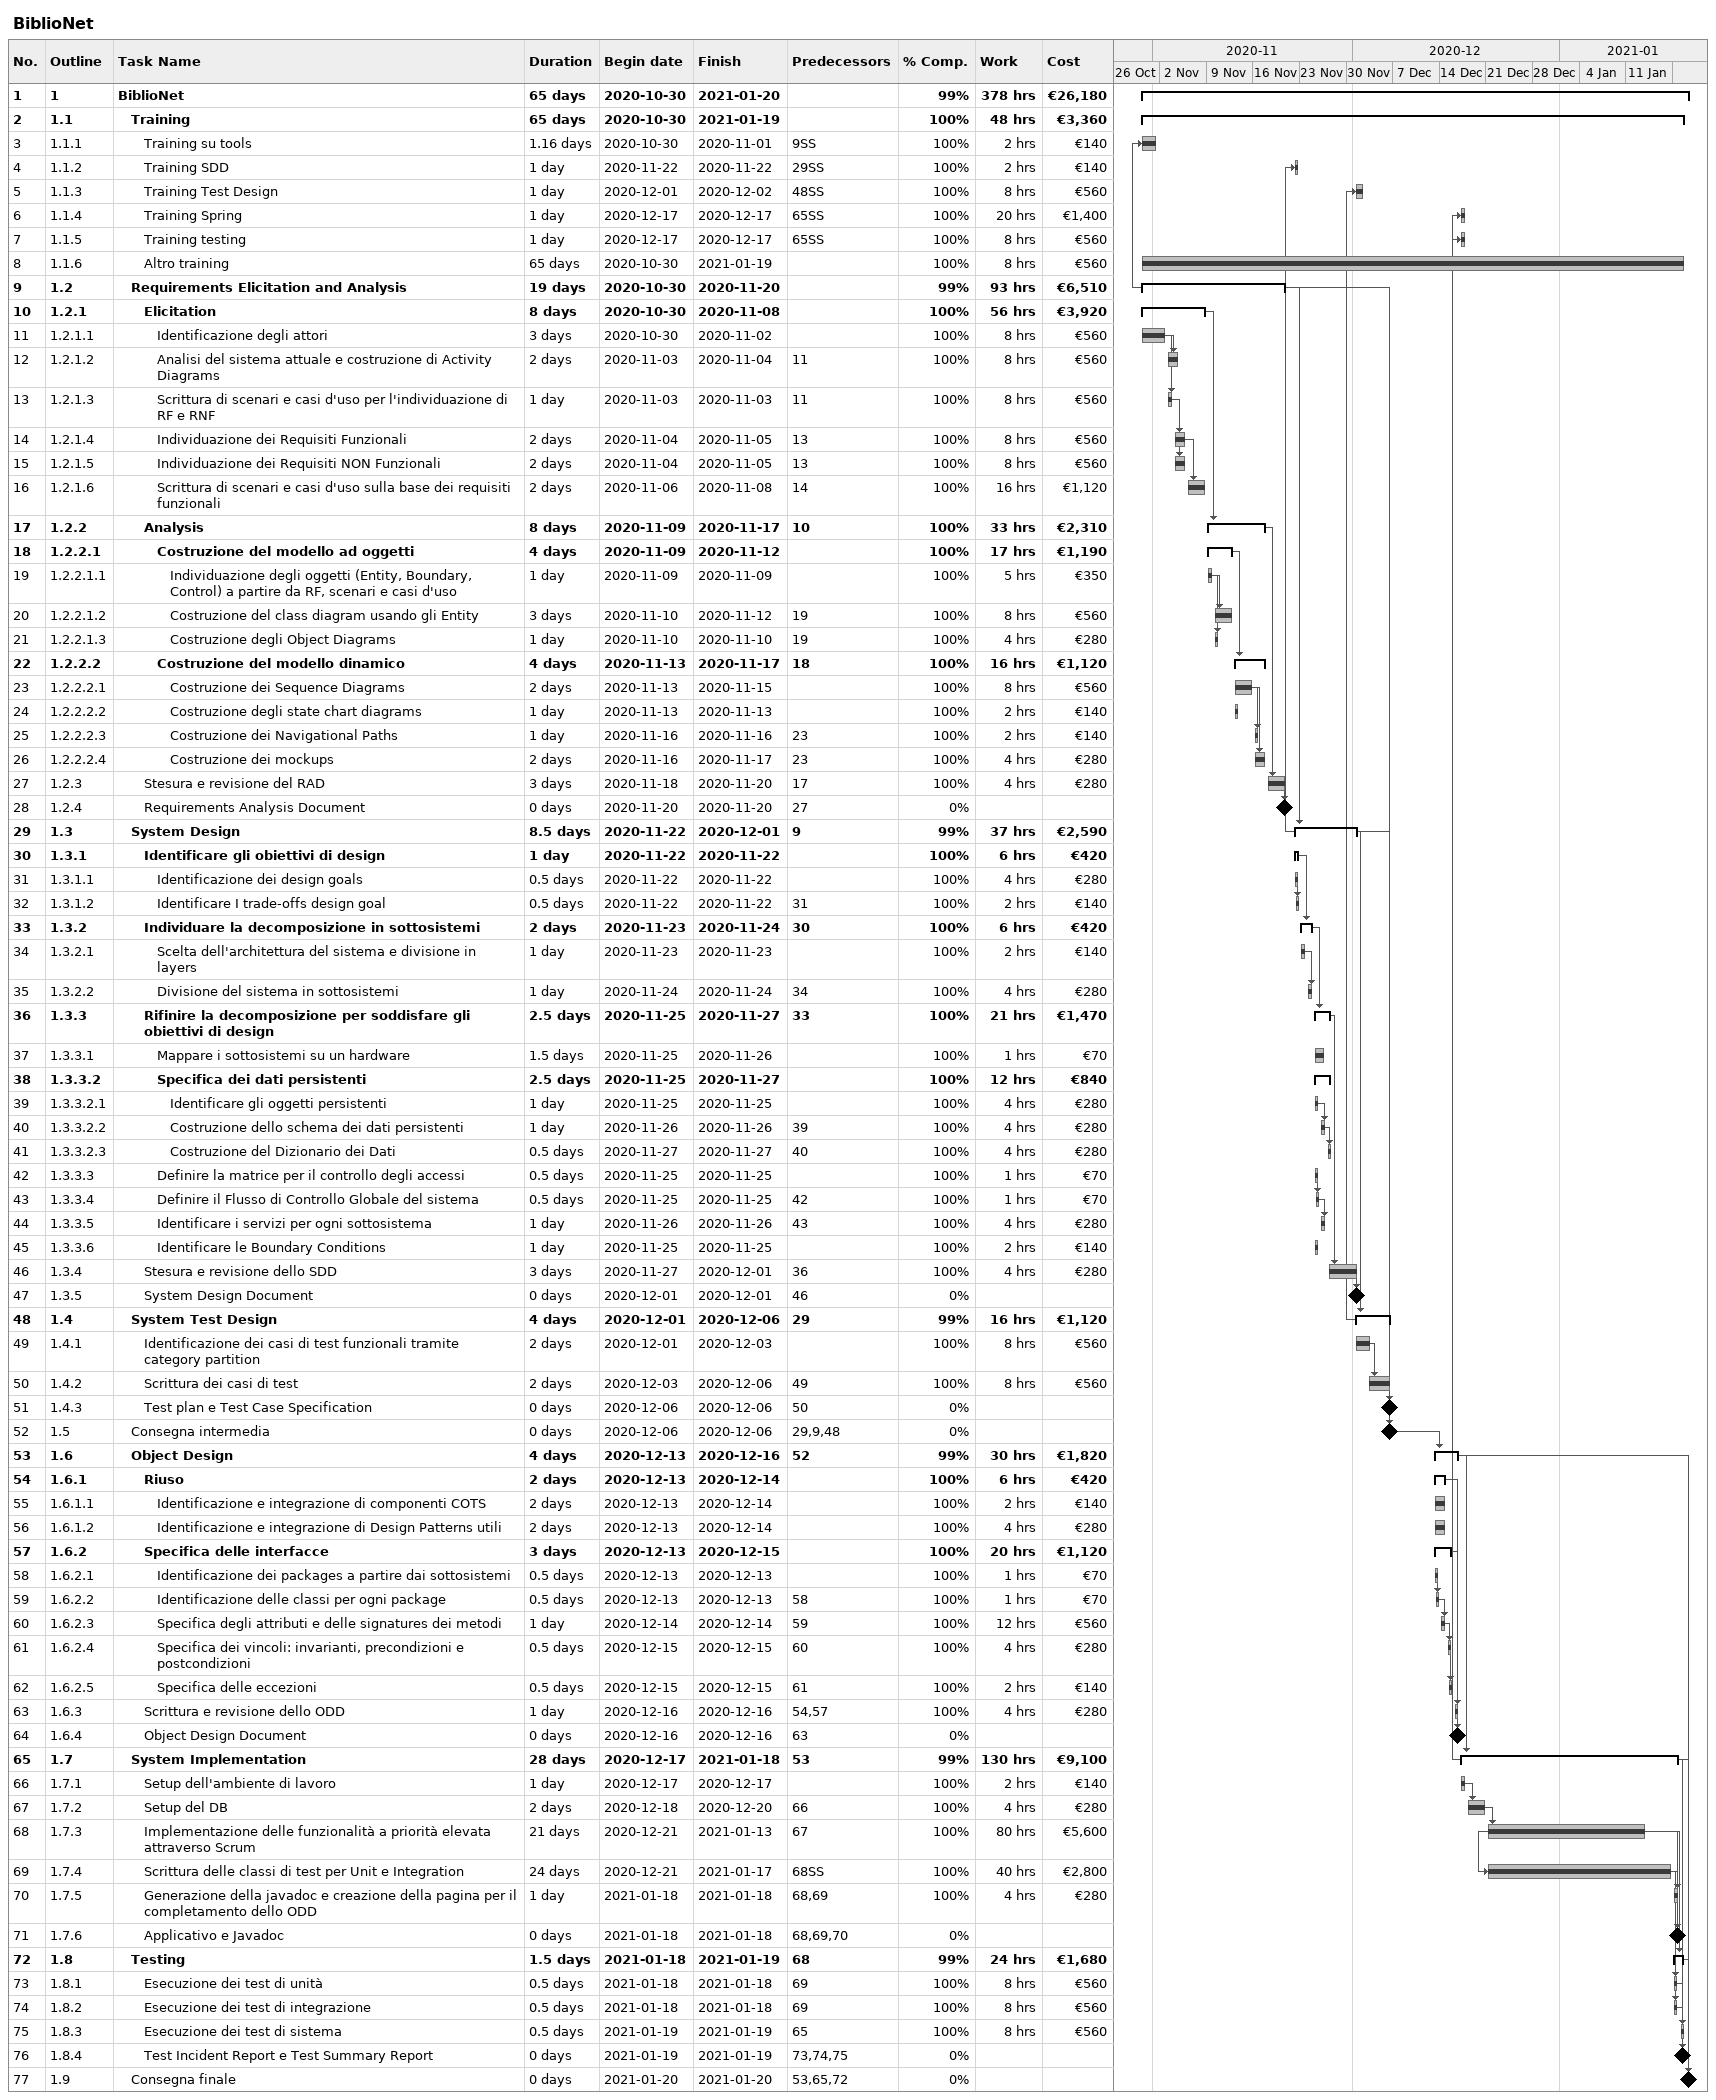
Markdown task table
BiblioNet

| ID | WBS | Task | Duration | Start | Finish | Predecessors | % complete | Work (h) | Cost (€) |
|---|---|---|---|---|---|---|---|---|---|
| 1 | 1 | **BiblioNet** | 65d | 2020-10-30 | 2021-01-20 |  | 99 | 378 | 26180 |
| 2 | 1.1 | **Training** | 65d | 2020-10-30 | 2021-01-19 |  | 100 | 48 | 3360 |
| 3 | 1.1.1 | Training su tools | 1.16d | 2020-10-30 | 2020-11-01 | 9SS | 100 | 2 | 140 |
| 4 | 1.1.2 | Training SDD | 1d | 2020-11-22 | 2020-11-22 | 29SS | 100 | 2 | 140 |
| 5 | 1.1.3 | Training Test Design | 1d | 2020-12-01 | 2020-12-02 | 48SS | 100 | 8 | 560 |
| 6 | 1.1.4 | Training Spring | 1d | 2020-12-17 | 2020-12-17 | 65SS | 100 | 20 | 1400 |
| 7 | 1.1.5 | Training testing | 1d | 2020-12-17 | 2020-12-17 | 65SS | 100 | 8 | 560 |
| 8 | 1.1.6 | Altro training | 65d | 2020-10-30 | 2021-01-19 |  | 100 | 8 | 560 |
| 9 | 1.2 | **Requirements Elicitation and Analysis** | 19d | 2020-10-30 | 2020-11-20 |  | 99 | 93 | 6510 |
| 10 | 1.2.1 | **Elicitation** | 8d | 2020-10-30 | 2020-11-08 |  | 100 | 56 | 3920 |
| 11 | 1.2.1.1 | Identificazione degli attori | 3d | 2020-10-30 | 2020-11-02 |  | 100 | 8 | 560 |
| 12 | 1.2.1.2 | Analisi del sistema attuale e costruzione di Activity Diagrams | 2d | 2020-11-03 | 2020-11-04 | 11 | 100 | 8 | 560 |
| 13 | 1.2.1.3 | Scrittura di scenari e casi d'uso per l'individuazione di RF e RNF | 1d | 2020-11-03 | 2020-11-03 | 11 | 100 | 8 | 560 |
| 14 | 1.2.1.4 | Individuazione dei Requisiti Funzionali | 2d | 2020-11-04 | 2020-11-05 | 13 | 100 | 8 | 560 |
| 15 | 1.2.1.5 | Individuazione dei Requisiti NON Funzionali | 2d | 2020-11-04 | 2020-11-05 | 13 | 100 | 8 | 560 |
| 16 | 1.2.1.6 | Scrittura di scenari e casi d'uso sulla base dei requisiti funzionali | 2d | 2020-11-06 | 2020-11-08 | 14 | 100 | 16 | 1120 |
| 17 | 1.2.2 | **Analysis** | 8d | 2020-11-09 | 2020-11-17 | 10 | 100 | 33 | 2310 |
| 18 | 1.2.2.1 | **Costruzione del modello ad oggetti** | 4d | 2020-11-09 | 2020-11-12 |  | 100 | 17 | 1190 |
| 19 | 1.2.2.1.1 | Individuazione degli oggetti (Entity, Boundary, Control) a partire da RF, scenari e casi d'uso | 1d | 2020-11-09 | 2020-11-09 |  | 100 | 5 | 350 |
| 20 | 1.2.2.1.2 | Costruzione del class diagram usando gli Entity | 3d | 2020-11-10 | 2020-11-12 | 19 | 100 | 8 | 560 |
| 21 | 1.2.2.1.3 | Costruzione degli Object Diagrams | 1d | 2020-11-10 | 2020-11-10 | 19 | 100 | 4 | 280 |
| 22 | 1.2.2.2 | **Costruzione del modello dinamico** | 4d | 2020-11-13 | 2020-11-17 | 18 | 100 | 16 | 1120 |
| 23 | 1.2.2.2.1 | Costruzione dei Sequence Diagrams | 2d | 2020-11-13 | 2020-11-15 |  | 100 | 8 | 560 |
| 24 | 1.2.2.2.2 | Costruzione degli state chart diagrams | 1d | 2020-11-13 | 2020-11-13 |  | 100 | 2 | 140 |
| 25 | 1.2.2.2.3 | Costruzione dei Navigational Paths | 1d | 2020-11-16 | 2020-11-16 | 23 | 100 | 2 | 140 |
| 26 | 1.2.2.2.4 | Costruzione dei mockups | 2d | 2020-11-16 | 2020-11-17 | 23 | 100 | 4 | 280 |
| 27 | 1.2.3 | Stesura e revisione del RAD | 3d | 2020-11-18 | 2020-11-20 | 17 | 100 | 4 | 280 |
| 28 | 1.2.4 | Requirements Analysis Document | 0d | 2020-11-20 | 2020-11-20 | 27 | 0 |  |  |
| 29 | 1.3 | **System Design** | 8.5d | 2020-11-22 | 2020-12-01 | 9 | 99 | 37 | 2590 |
| 30 | 1.3.1 | **Identificare gli obiettivi di design** | 1d | 2020-11-22 | 2020-11-22 |  | 100 | 6 | 420 |
| 31 | 1.3.1.1 | Identificazione dei design goals | 0.5d | 2020-11-22 | 2020-11-22 |  | 100 | 4 | 280 |
| 32 | 1.3.1.2 | Identificare I trade-offs design goal | 0.5d | 2020-11-22 | 2020-11-22 | 31 | 100 | 2 | 140 |
| 33 | 1.3.2 | **Individuare la decomposizione in sottosistemi** | 2d | 2020-11-23 | 2020-11-24 | 30 | 100 | 6 | 420 |
| 34 | 1.3.2.1 | Scelta dell'architettura del sistema e divisione in layers | 1d | 2020-11-23 | 2020-11-23 |  | 100 | 2 | 140 |
| 35 | 1.3.2.2 | Divisione del sistema in sottosistemi | 1d | 2020-11-24 | 2020-11-24 | 34 | 100 | 4 | 280 |
| 36 | 1.3.3 | **Rifinire la decomposizione per soddisfare gli obiettivi di design** | 2.5d | 2020-11-25 | 2020-11-27 | 33 | 100 | 21 | 1470 |
| 37 | 1.3.3.1 | Mappare i sottosistemi su un hardware | 1.5d | 2020-11-25 | 2020-11-26 |  | 100 | 1 | 70 |
| 38 | 1.3.3.2 | **Specifica dei dati persistenti** | 2.5d | 2020-11-25 | 2020-11-27 |  | 100 | 12 | 840 |
| 39 | 1.3.3.2.1 | Identificare gli oggetti persistenti | 1d | 2020-11-25 | 2020-11-25 |  | 100 | 4 | 280 |
| 40 | 1.3.3.2.2 | Costruzione dello schema dei dati persistenti | 1d | 2020-11-26 | 2020-11-26 | 39 | 100 | 4 | 280 |
| 41 | 1.3.3.2.3 | Costruzione del Dizionario dei Dati | 0.5d | 2020-11-27 | 2020-11-27 | 40 | 100 | 4 | 280 |
| 42 | 1.3.3.3 | Definire la matrice per il controllo degli accessi | 0.5d | 2020-11-25 | 2020-11-25 |  | 100 | 1 | 70 |
| 43 | 1.3.3.4 | Definire il Flusso di Controllo Globale del sistema | 0.5d | 2020-11-25 | 2020-11-25 | 42 | 100 | 1 | 70 |
| 44 | 1.3.3.5 | Identificare i servizi per ogni sottosistema | 1d | 2020-11-26 | 2020-11-26 | 43 | 100 | 4 | 280 |
| 45 | 1.3.3.6 | Identificare le Boundary Conditions | 1d | 2020-11-25 | 2020-11-25 |  | 100 | 2 | 140 |
| 46 | 1.3.4 | Stesura e revisione dello SDD | 3d | 2020-11-27 | 2020-12-01 | 36 | 100 | 4 | 280 |
| 47 | 1.3.5 | System Design Document | 0d | 2020-12-01 | 2020-12-01 | 46 | 0 |  |  |
| 48 | 1.4 | **System Test Design** | 4d | 2020-12-01 | 2020-12-06 | 29 | 99 | 16 | 1120 |
| 49 | 1.4.1 | Identificazione dei casi di test funzionali tramite category partition | 2d | 2020-12-01 | 2020-12-03 |  | 100 | 8 | 560 |
| 50 | 1.4.2 | Scrittura dei casi di test | 2d | 2020-12-03 | 2020-12-06 | 49 | 100 | 8 | 560 |
| 51 | 1.4.3 | Test plan e Test Case Specification | 0d | 2020-12-06 | 2020-12-06 | 50 | 0 |  |  |
| 52 | 1.5 | Consegna intermedia | 0d | 2020-12-06 | 2020-12-06 | 29, 9, 48 | 0 |  |  |
| 53 | 1.6 | **Object Design** | 4d | 2020-12-13 | 2020-12-16 | 52 | 99 | 30 | 1820 |
| 54 | 1.6.1 | **Riuso** | 2d | 2020-12-13 | 2020-12-14 |  | 100 | 6 | 420 |
| 55 | 1.6.1.1 | Identificazione e integrazione di componenti COTS | 2d | 2020-12-13 | 2020-12-14 |  | 100 | 2 | 140 |
| 56 | 1.6.1.2 | Identificazione e integrazione di Design Patterns utili | 2d | 2020-12-13 | 2020-12-14 |  | 100 | 4 | 280 |
| 57 | 1.6.2 | **Specifica delle interfacce** | 3d | 2020-12-13 | 2020-12-15 |  | 100 | 20 | 1120 |
| 58 | 1.6.2.1 | Identificazione dei packages a partire dai sottosistemi | 0.5d | 2020-12-13 | 2020-12-13 |  | 100 | 1 | 70 |
| 59 | 1.6.2.2 | Identificazione delle classi per ogni package | 0.5d | 2020-12-13 | 2020-12-13 | 58 | 100 | 1 | 70 |
| 60 | 1.6.2.3 | Specifica degli attributi e delle signatures dei metodi | 1d | 2020-12-14 | 2020-12-14 | 59 | 100 | 12 | 560 |
| 61 | 1.6.2.4 | Specifica dei vincoli: invarianti, precondizioni e postcondizioni | 0.5d | 2020-12-15 | 2020-12-15 | 60 | 100 | 4 | 280 |
| 62 | 1.6.2.5 | Specifica delle eccezioni | 0.5d | 2020-12-15 | 2020-12-15 | 61 | 100 | 2 | 140 |
| 63 | 1.6.3 | Scrittura e revisione dello ODD | 1d | 2020-12-16 | 2020-12-16 | 54, 57 | 100 | 4 | 280 |
| 64 | 1.6.4 | Object Design Document | 0d | 2020-12-16 | 2020-12-16 | 63 | 0 |  |  |
| 65 | 1.7 | **System Implementation** | 28d | 2020-12-17 | 2021-01-18 | 53 | 99 | 130 | 9100 |
| 66 | 1.7.1 | Setup dell'ambiente di lavoro | 1d | 2020-12-17 | 2020-12-17 |  | 100 | 2 | 140 |
| 67 | 1.7.2 | Setup del DB | 2d | 2020-12-18 | 2020-12-20 | 66 | 100 | 4 | 280 |
| 68 | 1.7.3 | Implementazione delle funzionalità a priorità elevata attraverso Scrum | 21d | 2020-12-21 | 2021-01-13 | 67 | 100 | 80 | 5600 |
| 69 | 1.7.4 | Scrittura delle classi di test per Unit e Integration | 24d | 2020-12-21 | 2021-01-17 | 68SS | 100 | 40 | 2800 |
| 70 | 1.7.5 | Generazione della javadoc e creazione della pagina per il completamento dello ODD | 1d | 2021-01-18 | 2021-01-18 | 68, 69 | 100 | 4 | 280 |
| 71 | 1.7.6 | Applicativo e Javadoc | 0d | 2021-01-18 | 2021-01-18 | 68, 69, 70 | 0 |  |  |
| 72 | 1.8 | **Testing** | 1.5d | 2021-01-18 | 2021-01-19 | 68 | 99 | 24 | 1680 |
| 73 | 1.8.1 | Esecuzione dei test di unità | 0.5d | 2021-01-18 | 2021-01-18 | 69 | 100 | 8 | 560 |
| 74 | 1.8.2 | Esecuzione dei test di integrazione | 0.5d | 2021-01-18 | 2021-01-18 | 69 | 100 | 8 | 560 |
| 75 | 1.8.3 | Esecuzione dei test di sistema | 0.5d | 2021-01-19 | 2021-01-19 | 65 | 100 | 8 | 560 |
| 76 | 1.8.4 | Test Incident Report e Test Summary Report | 0d | 2021-01-19 | 2021-01-19 | 73, 74, 75 | 0 |  |  |
| 77 | 1.9 | Consegna finale | 0d | 2021-01-20 | 2021-01-20 | 53, 65, 72 | 0 |  |  |
